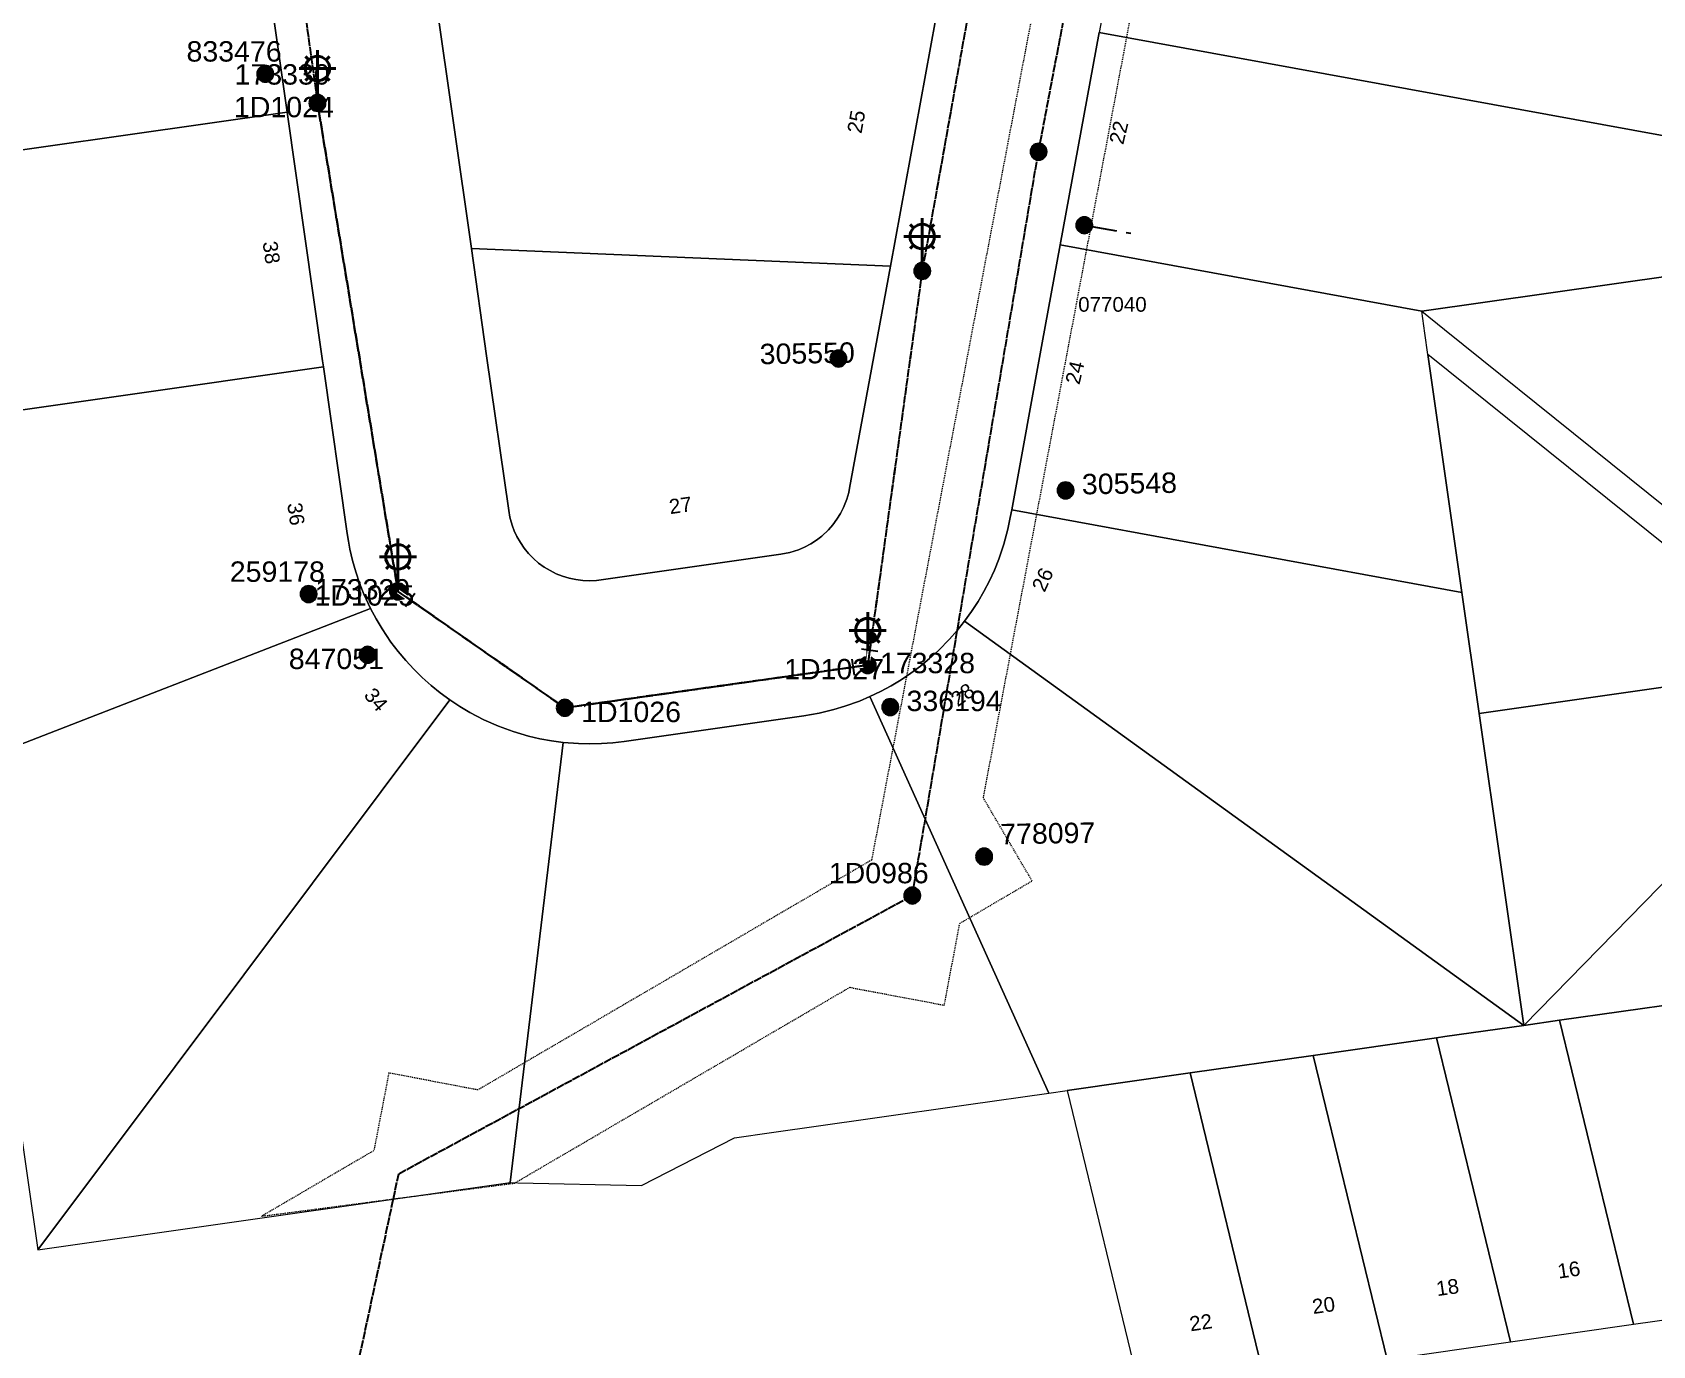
# Model space of a CAD drawing. Header units: metres. Extents: x 303026 to 304293, y 6173158 to 6174419.
# Drawn here: x 303304.7 to 303503.1, y 6173438.3 to 6173599.2 of the extents above; entities that cross this region are included whole.
import ezdxf
from ezdxf import colors
from ezdxf.entities.mleader import LeaderData, LeaderLine
from ezdxf.enums import TextEntityAlignment as Align
from ezdxf.math import Vec2, Vec3

# ---------------------------------------------------------------- set-up
doc = ezdxf.new("R2010")
doc.units = ezdxf.units.M
for name, pattern in [('Cable Exist OH', [1, 1, 0]), ('Cable Exist UG', [8.2, 4, -1.2, 1.8, -1.2]), ('HIDDEN', [0.375, 0.25, -0.125]), ('HIDDEN2', [0.1875, 0.125, -0.0625])]:
    doc.linetypes.add(name, pattern=pattern)
doc.layers.get('0').update_dxf_attribs({"color": 6})
for name, color, linetype, lineweight in [('Cadastre Buildings_SP_EXT', 9, 'Continuous', 5), ('Cadastre Land Parcels_SP_EXT', 9, 'Continuous', 5), ('Cadastre Other Property_SP_EXT', 9, 'HIDDEN', 5), ('Cadastre Roads_SP_EXT', 9, 'Continuous', 5)]:
    doc.layers.add(name, color=color, linetype=linetype, lineweight=lineweight)
for name, color, linetype in [('Equip_HV_EXT', 7, 'Continuous'), ('Equip_LV_EXT', 7, 'Continuous'), ('Equip_SP_SL_EXT', 7, 'Continuous'), ('Mains_HV_EXT', 7, 'Continuous'), ('Mains_LV_EXT', 7, 'Continuous'), ('Mains_SL_EXT', 7, 'Continuous'), ('Mains_TR_EXT', 7, 'Continuous'), ('Notes_SP_MISC', 7, 'Continuous'), ('SupportsOH_SP_TR_HV_LV_SL_EXT', 7, 'Continuous'), ('Trench_SP_EXT', 7, 'Continuous')]:
    doc.layers.add(name, color=color, linetype=linetype)
doc.styles.add('iecARIAL', font='arial.ttf', dxfattribs={"height": 2})
doc.styles.add('POLE_LABEL', font='arial.ttf')
doc.styles.get("Standard").update_dxf_attribs({"font": 'arial.ttf'})

# ---------------------------------------------------------------- blocks, each defined once
blk = doc.blocks.new('SL_LANTERN_EXT')
at = {"lineweight": 40}
for p, q in [((0, 1.97), (0, 6.47)), ((-2.25, 4.22), (2.25, 4.22)), ((-1.46, 5.68), (-1.06, 5.28)), ((1.46, 5.68), (1.06, 5.28)), ((-1.46, 2.76), (-1.06, 3.16)), ((0, 0), (0, 2.72)), ((1.46, 2.76), (1.06, 3.16))]:
    blk.add_line(p, q, dxfattribs=at)
blk.add_circle((0, 4.22), 1.5, dxfattribs=at)
at = {"style": 'iecARIAL', "flags": 8}
blk.add_attdef('ASSET_NUM', (1.5, 1.5), '', height=2.5, dxfattribs=at)
for tag, p, height, flags in [('OPERATING_VOLTAGE', (0.98, -1.65), 0.2, 9), ('ORIENTATION', (0.98, -1.85), 0.2, 9), ('OWNED_BY', (0.98, -2.05), 0.2, 9), ('CONSTRUCTED_VOLTAGE', (0.98, -0.65), 0.2, 9), ('CONTROL_TYPE', (0.98, -0.85), 0.2, 9), ('LANTERN_PURPOSE', (0.98, -1.05), 0.2, 9), ('LANTERN_TYPE', (0.98, -1.25), 0.2, 9), ('NO_PHASES', (0.98, -1.45), 0.2, 9), ('LNUMBER', (2.18, -3.25), 2.5, 8), ('STATE', (0.98, -2.25), 0.2, 9), ('USAGE', (0.98, -2.45), 0.2, 9), ('CEXIST', (0.98, -2.65), 0.2, 9), ('CNEW', (0.98, -2.85), 0.2, 9), ('CNUMBER', (0.98, -3.05), 0.2, 9), ('CREMOVE', (0.98, -3.25), 0.2, 9), ('CREPLACE', (0.98, -3.45), 0.2, 9), ('LKINGHEIGHT', (0.98, -3.65), 0.2, 9), ('LBRACKET', (0.98, -3.85), 0.2, 9), ('LBRACKETVOCAB', (0.98, -4.05), 0.2, 9), ('LCATEGORY', (0.98, -4.25), 0.2, 9), ('LCHARGE1', (0.98, -4.45), 0.2, 9), ('LCHARGE1PERCENT', (0.98, -4.65), 0.2, 9), ('LCHARGE2', (0.98, -4.85), 0.2, 9), ('LCHARGE2PERCENT', (0.98, -5.05), 0.2, 9), ('LCHARGE3', (0.98, -5.25), 0.2, 9), ('LCHARGE3PERCENT', (0.98, -5.45), 0.2, 9), ('LEXIST', (0.98, -5.65), 0.2, 9), ('LLAMP', (0.98, -5.85), 0.2, 9), ('LLAMPVOCAB', (0.98, -6.05), 0.2, 9), ('LMAST', (0.98, -6.25), 0.2, 9), ('LMASTVOCAB', (0.98, -6.45), 0.2, 9), ('LNEW', (0.98, -6.65), 0.2, 9), ('LANTNUMBER', (0.98, -6.85), 0.2, 9), ('LOUTREACH', (0.98, -7.25), 0.2, 9), ('LOUTREACHVOCAB', (0.98, -7.45), 0.2, 9), ('LRATECODE', (0.98, -7.65), 0.2, 9), ('LREMOVE', (0.98, -7.85), 0.2, 9), ('LREPLACE', (0.98, -8.05), 0.2, 9), ('STREETNAME', (0.98, -9.25), 0.2, 9), ('SUBURB', (0.98, -9.45), 0.2, 1), ('LTYPE', (0.98, -8.25), 0.2, 9), ('LTYPEVOCAB', (0.98, -8.45), 0.2, 9), ('LEGEND', (0.98, -8.65), 0.2, 9), ('LOCATION', (0.98, -8.85), 0.2, 9), ('NOTES', (0.98, -9.05), 0.2, 9)]:
    blk.add_attdef(tag, p, '', height=height, dxfattribs=dict(flags=flags))
blk = doc.blocks.new('POLE_EXT')
blk.add_hatch(color=256).paths.add_polyline_path([(-1, 0, 1), (1, 0, 1)])
blk.add_lwpolyline([(-1, 0, 1), (1, 0, 1)], format="xyb", close=True)
for tag, height, flags, p in [('pNumber', 2.5, 8, (-17.84, 2.07)), ('OWNED_BY', 0.2, 9, (1.35, -0.4)), ('SPECIAL_USE', 0.2, 9, (1.35, -0.8)), ('STATE', 0.2, 9, (1.35, -1)), ('cLV', 0.2, 9, (1.35, -1.4)), ('hDepth', 0.2, 9, (1.35, -1.6)), ('hDia', 0.2, 9, (1.35, -1.8)), ('cHV', 0.2, 9, (1.35, -2)), ('PARENT', 0.2, 9, (1.35, -0.6)), ('USAGE', 0.2, 9, (1.35, -1.2)), ('cLinedev', 0.2, 9, (1.35, -3.4)), ('pExisting', 0.2, 9, (1.35, -3.8)), ('LBRACKET', 0.2, 9, (1.35, -2.2)), ('LExisting', 0.2, 9, (1.35, -2.4)), ('LANTNUMBER', 0.2, 9, (1.35, -2.6)), ('LOther', 0.2, 9, (1.35, -2.8)), ('LRemove', 0.2, 9, (1.35, -3)), ('LEGEND', 0.2, 9, (1.35, -3.2)), ('LOCATION', 0.2, 9, (1.35, -3.6)), ('PFNUMBER', 0.2, 9, (1.35, -4)), ('pFooting', 0.2, 9, (1.35, -4.4)), ('pNew', 0.2, 9, (1.35, -4.6)), ('pRelocate', 0.2, 9, (1.35, -5)), ('pRemove', 0.2, 9, (1.35, -5.2)), ('pReplace', 0.2, 9, (1.35, -5.4)), ('pStay', 0.2, 9, (1.35, -5.6)), ('pType', 0.2, 9, (1.35, -5.8)), ('cspan', 0.2, 9, (1.35, -6)), ('NEWPFNUMBER', 0.2, 9, (1.35, -4.2)), ('STREETNAME', 0.2, 9, (1.35, -6.2)), ('SUBURB', 0.2, 9, (1.35, -6.4)), ('OPERATED_BY', 0.2, 9, (1.36, -7.01)), ('NOTES', 0.2, 9, (1.35, -6.6)), ('MAINTAINED_BY', 0.2, 9, (1.36, -6.81))]:
    blk.add_attdef(tag, text='', height=height, dxfattribs=dict(flags=flags)).set_placement(p, align=Align.MIDDLE_LEFT)
at = {"style": 'POLE_LABEL'}
for tag, height, flags, p in [('ASSET_NUM', 2.5, 8, (2, 2)), ('STRUCTURE_PLANT_NUMBER', 0.2, 9, (1.35, 0.03)), ('STREET_CODE', 0.2, 9, (1.35, -0.2))]:
    blk.add_attdef(tag, text='', height=height, dxfattribs=dict(at, flags=flags)).set_placement(p, align=Align.MIDDLE_LEFT)
at = {"flags": 1}
blk.add_attdef('Z', (1.35, -7.33), '', height=0.2, dxfattribs=at)
blk = doc.blocks.new('End Shackle_EXT')
at = {"flags": 9}
for tag, p in [('USAGE', (0, -1.4)), ('NOTES', (0, -1.6))]:
    blk.add_attdef(tag, text='', height=0.2, dxfattribs=at).set_placement(p, align=Align.MIDDLE_LEFT)
blk.add_wipeout([(0, 0.25), (1.81, 0.25), (1.82, -0.25), (0, -0.25)])
blk.add_line((1.81, -1), (1.81, 1))
at = {"flags": 1}
blk.add_attdef('Z', (0, 0), '', height=0.2, dxfattribs=at)
at = {"flags": 9}
for tag, p in [('CONNECTOR_TYPE', (0, 0)), ('CONSTRUCTED_VOLTAGE', (0, -0.2)), ('OPERATING_VOLTAGE', (0, -0.6)), ('ORIENTATION', (0, -0.8)), ('OWNED_BY', (0, -1)), ('STATE', (0, -1.2)), ('NO_PHASES', (0, -0.4))]:
    blk.add_attdef(tag, text='', height=0.2, dxfattribs=at).set_placement(p, align=Align.MIDDLE_LEFT)
blk = doc.blocks.new('CONNECTOR_NODE_EXT')
h = blk.add_hatch(color=256)
edge = h.paths.add_edge_path()
edge.add_arc((0, 0), 0.5, 0, 360)
blk.add_circle((0, 0), 0.5)
at = {"flags": 1}
blk.add_attdef('Z', (0, 0), '', height=0.2, dxfattribs=at)
at = {"flags": 9}
for tag, p in [('CONNECTOR_TYPE', (0, 0)), ('CONSTRUCTED_VOLTAGE', (0, -0.2)), ('OPERATING_VOLTAGE', (0, -0.6)), ('ORIENTATION', (0, -0.8)), ('SUBTYPE', (0, -1)), ('NO_PHASES', (0, -0.4)), ('USAGE', (0, -1.2)), ('NOTES', (0, -1.4))]:
    blk.add_attdef(tag, text='', height=0.2, dxfattribs=at).set_placement(p, align=Align.MIDDLE_LEFT)

msp = doc.modelspace()

# ---------------------------------------------------------------- linework, layer by layer
at = {"layer": 'Cadastre Buildings_SP_EXT', "linetype": 'Continuous'}
for points in [[(303335.87, 6173589.49), (303331.41, 6173620.73), (303282, 6173613.66), (303282.21, 6173612.18), (303284.4, 6173596.79), (303286.45, 6173582.43), (303335.87, 6173589.49)], [(303407.26, 6173517.85), (303405.97, 6173517.31), (303404.2, 6173516.67), (303402.86, 6173516.27), (303401.03, 6173515.83), (303399.19, 6173515.51), (303377.16, 6173512.37), (303375.77, 6173512.2), (303374.37, 6173512.11), (303372.97, 6173512.07), (303371.57, 6173512.1), (303369.7, 6173512.24), (303363.21, 6173458.31), (303364.15, 6173458.29), (303379.28, 6173457.96), (303390.68, 6173463.77), (303395.21, 6173464.42), (303407.28, 6173466.14), (303419.34, 6173467.86), (303429.17, 6173469.27), (303407.26, 6173517.85)], [(303327.09, 6173453.16), (303351.99, 6173456.71), (303363.21, 6173458.31), (303369.7, 6173512.24), (303368.26, 6173512.44), (303366.84, 6173512.7), (303365.42, 6173513.02), (303363.57, 6173513.57), (303361.75, 6173514.23), (303359.98, 6173515.01), (303358.26, 6173515.9), (303357.01, 6173516.64), (303355.8, 6173517.44), (303305.32, 6173450.05), (303327.09, 6173453.16)]]:
    msp.add_lwpolyline(points, close=True, dxfattribs=at)
at = {"layer": 'Cadastre Land Parcels_SP_EXT', "linetype": 'Continuous'}
for p, q in [((303439.87, 6173623.84), (303435.36, 6173599.25)), ((303435.36, 6173599.25), (303430.58, 6173573.2)), ((303435.36, 6173599.25), (303520.35, 6173583.66)), ((303520.35, 6173583.66), (303435.36, 6173599.25)), ((303430.58, 6173573.2), (303474.86, 6173565.07)), ((303474.86, 6173565.07), (303505.93, 6173569.5))]:
    msp.add_line(p, q, dxfattribs=at)
for points in [[(303415.3, 6173600.75), (303354.09, 6173603.31), (303358.44, 6173572.76), (303409.77, 6173570.62), (303415.3, 6173600.75)], [(303340.32, 6173558.26), (303340.21, 6173559), (303335.87, 6173589.49), (303286.45, 6173582.43), (303286.59, 6173581.4), (303288.66, 6173566.95), (303288.83, 6173565.71), (303289.86, 6173558.47), (303290.9, 6173551.19), (303340.32, 6173558.26)], [(303373.77, 6173532.1), (303374.33, 6173532.17), (303396.36, 6173535.31), (303397.45, 6173535.52), (303398.5, 6173535.86), (303399.27, 6173536.18), (303400.01, 6173536.57), (303400.71, 6173537.02), (303401.37, 6173537.53), (303402.18, 6173538.29), (303402.73, 6173538.91), (303403.22, 6173539.58), (303403.66, 6173540.29), (303404.04, 6173541.03), (303404.44, 6173542.06), (303404.67, 6173542.86), (303404.78, 6173543.41), (303407.94, 6173560.62), (303409.77, 6173570.62), (303358.44, 6173572.76), (303360.31, 6173559.63), (303363.02, 6173540.66), (303363.17, 6173539.83), (303363.3, 6173539.28), (303363.47, 6173538.75), (303363.7, 6173538.16), (303364.02, 6173537.46), (303364.44, 6173536.72), (303364.92, 6173536.03), (303365.45, 6173535.38), (303366.04, 6173534.77), (303366.68, 6173534.22), (303367.36, 6173533.72), (303368.08, 6173533.29), (303368.84, 6173532.91), (303369.62, 6173532.6), (303370.43, 6173532.36), (303371.25, 6173532.19), (303372.09, 6173532.09), (303372.93, 6173532.06), (303373.77, 6173532.1)], [(303475.61, 6173559.76), (303475.24, 6173562.41), (303474.86, 6173565.07), (303430.58, 6173573.2), (303428.38, 6173561.19), (303424.63, 6173540.73), (303479.78, 6173530.62), (303475.61, 6173559.76)], [(303514.57, 6173534.84), (303515.39, 6173535.86), (303516.06, 6173536.57), (303516.79, 6173537.23), (303517.56, 6173537.83), (303518.65, 6173538.55), (303519.8, 6173539.16), (303520.7, 6173539.55), (303521.63, 6173539.87), (303522.89, 6173540.19), (303523.86, 6173540.35), (303524.83, 6173540.44), (303525.81, 6173540.46), (303510.13, 6173563.37), (303505.93, 6173569.5), (303474.86, 6173565.07), (303477.65, 6173562.83), (303513.85, 6173533.75), (303514.57, 6173534.84)], [(303513.54, 6173520.31), (303513.1, 6173521.2), (303512.74, 6173522.12), (303512.43, 6173523.06), (303512.2, 6173524.02), (303512.04, 6173525), (303511.95, 6173525.98), (303511.93, 6173526.97), (303511.96, 6173527.63), (303512.02, 6173528.29), (303512.16, 6173529.27), (303512.38, 6173530.24), (303475.61, 6173559.76), (303479.78, 6173530.62), (303481.9, 6173515.79), (303513.54, 6173520.31)], [(303346.09, 6173528.67), (303345.28, 6173530.42), (303344.75, 6173531.77), (303344.29, 6173533.14), (303343.89, 6173534.53), (303343.56, 6173535.94), (303343.38, 6173536.89), (303343.23, 6173537.84), (303340.32, 6173558.26), (303290.9, 6173551.19), (303291.02, 6173550.32), (303293.22, 6173534.93), (303295.46, 6173519.24), (303296.84, 6173509.54), (303346.09, 6173528.67)], [(303481.9, 6173515.79), (303479.78, 6173530.62), (303424.63, 6173540.73), (303424.46, 6173539.8), (303424.17, 6173538.39), (303423.67, 6173536.52), (303423.05, 6173534.69), (303422.51, 6173533.35), (303421.9, 6173532.03), (303421.24, 6173530.75), (303420.51, 6173529.49), (303419.72, 6173528.28), (303418.87, 6173527.1), (303487.36, 6173477.57), (303481.9, 6173515.79)], [(303355.8, 6173517.44), (303354.63, 6173518.3), (303353.5, 6173519.21), (303352.41, 6173520.18), (303351.38, 6173521.2), (303350.4, 6173522.26), (303349.46, 6173523.38), (303348.59, 6173524.53), (303347.51, 6173526.14), (303346.77, 6173527.39), (303346.09, 6173528.67), (303296.84, 6173509.54), (303297.65, 6173503.84), (303299.89, 6173488.15), (303301.99, 6173473.37), (303303.45, 6173463.18), (303304.02, 6173459.18), (303305.32, 6173450.05), (303355.8, 6173517.44)], [(303431.41, 6173469.59), (303446.49, 6173471.74), (303461.58, 6173473.89), (303476.66, 6173476.04), (303477.69, 6173476.19), (303487.36, 6173477.57), (303418.87, 6173527.1), (303417.97, 6173525.97), (303417.01, 6173524.88), (303415.65, 6173523.5), (303414.58, 6173522.52), (303413.46, 6173521.6), (303412.29, 6173520.73), (303411.09, 6173519.92), (303409.85, 6173519.17), (303408.57, 6173518.48), (303407.26, 6173517.85), (303429.17, 6173469.27), (303431.41, 6173469.59)], [(303522.45, 6173513.41), (303521.52, 6173513.66), (303520.61, 6173513.99), (303519.72, 6173514.37), (303518.86, 6173514.82), (303517.77, 6173515.51), (303517, 6173516.1), (303516.27, 6173516.73), (303515.37, 6173517.66), (303514.56, 6173518.67), (303514.02, 6173519.47), (303513.54, 6173520.31), (303481.9, 6173515.79), (303487.36, 6173477.57), (303522.45, 6173513.41)], [(303536.23, 6173518.02), (303535.58, 6173517.29), (303534.89, 6173516.61), (303534.14, 6173515.98), (303533.35, 6173515.4), (303532.24, 6173514.72), (303531.37, 6173514.28), (303530.47, 6173513.9), (303529.23, 6173513.5), (303528.27, 6173513.28), (303527.31, 6173513.13), (303526.33, 6173513.05), (303525.36, 6173513.03), (303524.38, 6173513.09), (303523.41, 6173513.21), (303522.45, 6173513.41), (303487.36, 6173477.57), (303491.74, 6173478.19), (303506.83, 6173480.34), (303521.85, 6173482.49), (303528, 6173483.36), (303536.23, 6173518.02)], [(303515.9, 6173443.09), (303506.83, 6173480.34), (303491.74, 6173478.19), (303500.81, 6173440.94), (303515.9, 6173443.09)], [(303500.81, 6173440.94), (303491.74, 6173478.19), (303487.36, 6173477.57), (303477.69, 6173476.19), (303476.66, 6173476.04), (303485.72, 6173438.79), (303500.81, 6173440.94)], [(303485.72, 6173438.79), (303476.66, 6173476.04), (303461.58, 6173473.89), (303470.63, 6173436.64), (303485.72, 6173438.79)], [(303470.63, 6173436.64), (303461.58, 6173473.89), (303446.49, 6173471.74), (303455.54, 6173434.49), (303470.63, 6173436.64)], [(303455.54, 6173434.49), (303446.49, 6173471.74), (303431.41, 6173469.59), (303440.45, 6173432.33), (303455.54, 6173434.49)]]:
    msp.add_lwpolyline(points, close=True, dxfattribs=at)
at = {"layer": 'Cadastre Other Property_SP_EXT', "linetype": 'HIDDEN2'}
for p, q in [((303457.86, 6173763.18), (303407.47, 6173497.83)), ((303421.16, 6173505.44), (303467.15, 6173749.39)), ((303427.13, 6173495.27), (303421.16, 6173505.44)), ((303407.47, 6173497.83), (303359.23, 6173469.65)), ((303418.27, 6173490.07), (303427.13, 6173495.27)), ((303416.38, 6173480.04), (303418.27, 6173490.07)), ((303363.72, 6173458.23), (303404.79, 6173482.23)), ((303404.79, 6173482.23), (303416.38, 6173480.04)), ((303348.33, 6173471.74), (303346.5, 6173462.22)), ((303359.23, 6173469.65), (303348.33, 6173471.74)), ((303346.5, 6173462.22), (303332.74, 6173454.18)), ((303332.74, 6173454.18), (303362.71, 6173458.11)), ((303362.71, 6173458.11), (303363.72, 6173458.23)), ((303363.72, 6173458.23), (303363.72, 6173458.23))]:
    msp.add_line(p, q, dxfattribs=at)
at = {"layer": 'Cadastre Roads_SP_EXT', "linetype": 'Continuous'}
for p, q in [((303331.41, 6173620.73), (303335.87, 6173589.49)), ((303358.44, 6173572.76), (303354.09, 6173603.31)), ((303415.3, 6173600.75), (303409.77, 6173570.62)), ((303430.58, 6173573.2), (303435.36, 6173599.25)), ((303335.87, 6173589.49), (303340.21, 6173559)), ((303360.31, 6173559.63), (303358.44, 6173572.76)), ((303428.38, 6173561.19), (303430.58, 6173573.2)), ((303409.77, 6173570.62), (303407.94, 6173560.62)), ((303363.02, 6173540.66), (303360.31, 6173559.63)), ((303407.94, 6173560.62), (303404.78, 6173543.41)), ((303424.63, 6173540.73), (303428.38, 6173561.19)), ((303340.21, 6173559), (303340.32, 6173558.26)), ((303340.32, 6173558.26), (303343.23, 6173537.84)), ((303404.44, 6173542.06), (303404.04, 6173541.03)), ((303404.67, 6173542.86), (303404.44, 6173542.06)), ((303404.78, 6173543.41), (303404.67, 6173542.86)), ((303363.17, 6173539.83), (303363.02, 6173540.66)), ((303363.3, 6173539.28), (303363.17, 6173539.83)), ((303403.66, 6173540.29), (303403.22, 6173539.58)), ((303404.04, 6173541.03), (303403.66, 6173540.29)), ((303424.17, 6173538.39), (303424.46, 6173539.8)), ((303424.46, 6173539.8), (303424.63, 6173540.73)), ((303343.23, 6173537.84), (303343.38, 6173536.89)), ((303363.47, 6173538.75), (303363.3, 6173539.28)), ((303363.7, 6173538.16), (303363.47, 6173538.75)), ((303364.02, 6173537.46), (303363.7, 6173538.16)), ((303402.18, 6173538.29), (303401.37, 6173537.53)), ((303402.73, 6173538.91), (303402.18, 6173538.29)), ((303403.22, 6173539.58), (303402.73, 6173538.91)), ((303423.67, 6173536.52), (303424.17, 6173538.39)), ((303343.38, 6173536.89), (303343.56, 6173535.94)), ((303343.56, 6173535.94), (303343.89, 6173534.53)), ((303364.44, 6173536.72), (303364.02, 6173537.46)), ((303364.92, 6173536.03), (303364.44, 6173536.72)), ((303365.45, 6173535.38), (303364.92, 6173536.03)), ((303398.5, 6173535.86), (303397.45, 6173535.52)), ((303399.27, 6173536.18), (303398.5, 6173535.86)), ((303400.01, 6173536.57), (303399.27, 6173536.18)), ((303400.71, 6173537.02), (303400.01, 6173536.57)), ((303401.37, 6173537.53), (303400.71, 6173537.02)), ((303423.05, 6173534.69), (303423.67, 6173536.52)), ((303343.89, 6173534.53), (303344.29, 6173533.14)), ((303366.04, 6173534.77), (303365.45, 6173535.38)), ((303366.68, 6173534.22), (303366.04, 6173534.77)), ((303367.36, 6173533.72), (303366.68, 6173534.22)), ((303368.08, 6173533.29), (303367.36, 6173533.72)), ((303396.36, 6173535.31), (303374.33, 6173532.17)), ((303397.45, 6173535.52), (303396.36, 6173535.31)), ((303422.51, 6173533.35), (303423.05, 6173534.69)), ((303344.29, 6173533.14), (303344.75, 6173531.77)), ((303344.75, 6173531.77), (303345.28, 6173530.42)), ((303368.84, 6173532.91), (303368.08, 6173533.29)), ((303369.62, 6173532.6), (303368.84, 6173532.91)), ((303370.43, 6173532.36), (303369.62, 6173532.6)), ((303371.25, 6173532.19), (303370.43, 6173532.36)), ((303372.09, 6173532.09), (303371.25, 6173532.19)), ((303372.93, 6173532.06), (303372.09, 6173532.09)), ((303372.09, 6173532.09), (303372.09, 6173532.09)), ((303373.77, 6173532.1), (303372.93, 6173532.06)), ((303374.33, 6173532.17), (303373.77, 6173532.1)), ((303421.24, 6173530.75), (303421.9, 6173532.03)), ((303421.9, 6173532.03), (303422.51, 6173533.35)), ((303345.28, 6173530.42), (303346.09, 6173528.67)), ((303420.51, 6173529.49), (303421.24, 6173530.75)), ((303346.09, 6173528.67), (303346.77, 6173527.39)), ((303418.87, 6173527.1), (303419.72, 6173528.28)), ((303419.72, 6173528.28), (303420.51, 6173529.49)), ((303346.77, 6173527.39), (303347.51, 6173526.14)), ((303347.51, 6173526.14), (303348.59, 6173524.53)), ((303417.01, 6173524.88), (303417.97, 6173525.97)), ((303417.97, 6173525.97), (303418.87, 6173527.1)), ((303348.59, 6173524.53), (303349.46, 6173523.38)), ((303415.65, 6173523.5), (303417.01, 6173524.88)), ((303349.46, 6173523.38), (303350.4, 6173522.26)), ((303350.4, 6173522.26), (303351.38, 6173521.2)), ((303413.46, 6173521.6), (303414.58, 6173522.52)), ((303414.58, 6173522.52), (303415.65, 6173523.5)), ((303351.38, 6173521.2), (303352.41, 6173520.18)), ((303352.41, 6173520.18), (303353.5, 6173519.21)), ((303409.85, 6173519.17), (303411.09, 6173519.92)), ((303411.09, 6173519.92), (303412.29, 6173520.73)), ((303412.29, 6173520.73), (303413.46, 6173521.6)), ((303353.5, 6173519.21), (303354.63, 6173518.3)), ((303354.63, 6173518.3), (303355.8, 6173517.44)), ((303405.97, 6173517.31), (303407.26, 6173517.85)), ((303407.26, 6173517.85), (303408.57, 6173518.48)), ((303408.57, 6173518.48), (303409.85, 6173519.17)), ((303355.8, 6173517.44), (303357.01, 6173516.64)), ((303357.01, 6173516.64), (303358.26, 6173515.9)), ((303358.26, 6173515.9), (303359.98, 6173515.01)), ((303401.03, 6173515.83), (303402.86, 6173516.27)), ((303402.86, 6173516.27), (303404.2, 6173516.67)), ((303404.2, 6173516.67), (303405.97, 6173517.31)), ((303359.98, 6173515.01), (303361.75, 6173514.23)), ((303361.75, 6173514.23), (303363.57, 6173513.57)), ((303377.16, 6173512.37), (303399.19, 6173515.51)), ((303399.19, 6173515.51), (303401.03, 6173515.83)), ((303363.57, 6173513.57), (303365.42, 6173513.02)), ((303365.42, 6173513.02), (303366.84, 6173512.7)), ((303366.84, 6173512.7), (303368.26, 6173512.44)), ((303368.26, 6173512.44), (303369.7, 6173512.24)), ((303369.7, 6173512.24), (303371.57, 6173512.1)), ((303371.57, 6173512.1), (303372.97, 6173512.07)), ((303372.97, 6173512.07), (303374.37, 6173512.11)), ((303374.37, 6173512.11), (303375.77, 6173512.2)), ((303375.77, 6173512.2), (303377.16, 6173512.37))]:
    msp.add_line(p, q, dxfattribs=at)
at = {"layer": 'Mains_LV_EXT', "linetype": 'Cable Exist OH'}
for points in [[(303330.97, 6173653.02), (303339.59, 6173590.6)], [(303424.12, 6173628.52), (303413.67, 6173570.01)], [(303413.67, 6173570.01), (303407.47, 6173525.22)]]:
    msp.add_lwpolyline(points, dxfattribs=at)
at = {"layer": 'Mains_SL_EXT', "linetype": 'Cable Exist OH'}
for points in [[(303330.97, 6173653.02), (303339.59, 6173590.6)], [(303424.12, 6173628.52), (303413.67, 6173570.01)]]:
    msp.add_lwpolyline(points, dxfattribs=at)
at = {"layer": 'Mains_TR_EXT', "linetype": 'Cable Exist OH'}
for p, q in [((303427.92, 6173584.63), (303444.88, 6173673.69)), ((303412.46, 6173493.48), (303427.92, 6173584.63)), ((303349.55, 6173459.39), (303412.46, 6173493.48)), ((303337.16, 6173401.45), (303349.55, 6173459.39))]:
    msp.add_line(p, q, dxfattribs=at)
at = {"layer": 'Trench_SP_EXT', "linetype": 'Cable Exist UG'}
msp.add_lwpolyline([(303433.53, 6173575.62), (303439.24, 6173574.63)], dxfattribs=at)

# ---------------------------------------------------------------- block references
at = {"layer": 'Equip_LV_EXT'}
msp.add_blockref('CONNECTOR_NODE_EXT', (303407.47, 6173525.22), dxfattribs=at)
at = {"layer": 'Equip_SP_SL_EXT'}
ref = msp.add_blockref('SL_LANTERN_EXT', (303339.59, 6173590.6), dxfattribs=at)
ref.add_attrib('ASSET_NUM', '173330', dxfattribs={"layer": '0', "height": 2.5, "style": 'iecARIAL'}).set_placement((303341.09, 6173592.1), align=Align.BOTTOM_RIGHT)
msp.add_blockref('SL_LANTERN_EXT', (303413.67, 6173570.01), dxfattribs=at)
ref = msp.add_blockref('SL_LANTERN_EXT', (303349.45, 6173530.75), dxfattribs=at)
ref.add_attrib('ASSET_NUM', '173329', dxfattribs={"layer": '0', "height": 2.5, "style": 'iecARIAL'}).set_placement((303350.95, 6173532.25), align=Align.TOP_RIGHT)
ref = msp.add_blockref('SL_LANTERN_EXT', (303406.99, 6173521.72), dxfattribs=at)
ref.add_attrib('ASSET_NUM', '173328', dxfattribs={"layer": '0', "height": 2.5, "style": 'iecARIAL'}).set_placement((303408.49, 6173523.22), align=Align.TOP_LEFT)
at = {"layer": 'SupportsOH_SP_TR_HV_LV_SL_EXT'}
ref = msp.add_blockref('POLE_EXT', (303333.2, 6173594.17), dxfattribs=at)
ref.add_attrib('ASSET_NUM', '833476', dxfattribs={"layer": '0', "height": 2.5, "style": 'POLE_LABEL'}).set_placement((303335.2, 6173594.92), align=Align.BOTTOM_RIGHT)
ref = msp.add_blockref('POLE_EXT', (303339.59, 6173590.6), dxfattribs=at)
ref.add_attrib('ASSET_NUM', '1D1024', dxfattribs={"layer": '0', "height": 2.5, "style": 'POLE_LABEL'}).set_placement((303341.59, 6173591.35), align=Align.TOP_RIGHT)
for p in [(303427.92, 6173584.63), (303433.53, 6173575.62), (303413.67, 6173570.01)]:
    msp.add_blockref('POLE_EXT', p, dxfattribs=at)
ref = msp.add_blockref('POLE_EXT', (303403.41, 6173559.28), dxfattribs=at)
ref.add_attrib('ASSET_NUM', '305550', dxfattribs={"layer": '0', "height": 2.5, "rotation": 1, "style": 'POLE_LABEL'}).set_placement((303405.41, 6173560.03), align=Align.MIDDLE_RIGHT)
ref = msp.add_blockref('POLE_EXT', (303431.23, 6173543.13), dxfattribs=at)
ref.add_attrib('ASSET_NUM', '305548', dxfattribs={"layer": '0', "height": 2.5, "rotation": 1, "style": 'POLE_LABEL'}).set_placement((303433.23, 6173543.88), align=Align.MIDDLE_LEFT)
ref = msp.add_blockref('POLE_EXT', (303338.5, 6173530.42), dxfattribs=at)
ref.add_attrib('ASSET_NUM', '259178', dxfattribs={"layer": '0', "height": 2.5, "style": 'POLE_LABEL'}).set_placement((303340.5, 6173531.17), align=Align.BOTTOM_RIGHT)
ref = msp.add_blockref('POLE_EXT', (303349.45, 6173530.75), dxfattribs=at)
ref.add_attrib('ASSET_NUM', '1D1025', dxfattribs={"layer": '0', "height": 2.5, "style": 'POLE_LABEL'}).set_placement((303351.45, 6173531.5), align=Align.TOP_RIGHT)
ref = msp.add_blockref('POLE_EXT', (303345.73, 6173522.98), dxfattribs=at)
ref.add_attrib('ASSET_NUM', '847051', dxfattribs={"layer": '0', "height": 2.5, "style": 'POLE_LABEL'}).set_placement((303347.73, 6173523.73), align=Align.TOP_RIGHT)
ref = msp.add_blockref('POLE_EXT', (303406.99, 6173521.72), dxfattribs=at)
ref.add_attrib('ASSET_NUM', '1D1027', dxfattribs={"layer": '0', "height": 2.5, "style": 'POLE_LABEL'}).set_placement((303408.99, 6173522.47), align=Align.TOP_RIGHT)
ref = msp.add_blockref('POLE_EXT', (303409.75, 6173516.58), dxfattribs=at)
ref.add_attrib('ASSET_NUM', '336194', dxfattribs={"layer": '0', "height": 2.5, "style": 'POLE_LABEL'}).set_placement((303411.75, 6173517.33), align=Align.MIDDLE_LEFT)
ref = msp.add_blockref('POLE_EXT', (303369.89, 6173516.48), dxfattribs=at)
ref.add_attrib('ASSET_NUM', '1D1026', dxfattribs={"layer": '0', "height": 2.5, "style": 'POLE_LABEL'}).set_placement((303371.89, 6173517.23), align=Align.TOP_LEFT)
ref = msp.add_blockref('POLE_EXT', (303421.26, 6173498.25), dxfattribs=at)
ref.add_attrib('ASSET_NUM', '778097', dxfattribs={"layer": '0', "height": 2.5, "rotation": 1, "style": 'POLE_LABEL'}).set_placement((303423.26, 6173499), align=Align.BOTTOM_LEFT)
ref = msp.add_blockref('POLE_EXT', (303412.46, 6173493.48), dxfattribs=at)
ref.add_attrib('ASSET_NUM', '1D0986', dxfattribs={"layer": '0', "height": 2.5, "style": 'POLE_LABEL'}).set_placement((303414.46, 6173494.23), align=Align.BOTTOM_RIGHT)

# ---------------------------------------------------------------- texts
at = {"layer": 'Cadastre Land Parcels_SP_EXT'}
for s, rotation, p in [('25', 79.9, (303406.23, 6173586.77)), ('22', 76.4308, (303438.29, 6173585.41)), ('38', 278.2, (303332.86, 6173573.53)), ('24', 76.4425, (303432.92, 6173555.99)), ('27', 8.0622, (303382.8, 6173540.21)), ('36', 278.0908, (303335.88, 6173541.49)), ('26', 65.5905, (303428.66, 6173530.55)), ('34', 310.4192, (303345.17, 6173517.97)), ('28', 36.3016, (303418.02, 6173516.54)), ('16', 8.2211, (303491.63, 6173446.53)), ('18', 8.3156, (303476.77, 6173444.38)), ('20', 8.062, (303461.58, 6173442.19)), ('22', 8.2794, (303446.55, 6173440.07))]:
    msp.add_text(s, height=1.8, rotation=rotation, dxfattribs=at).set_placement(p)
at = {"layer": 'Cadastre Other Property_SP_EXT'}
msp.add_text('077040', height=1.8, dxfattribs=at).set_placement((303432.78, 6173565.02))

# ---------------------------------------------------------------- next in the draw order: block references
at = {"layer": 'Mains_LV_EXT', "rotation": 188.0127014299361}
msp.add_blockref('End Shackle_EXT', (303406.99, 6173521.72), dxfattribs=at)
at = {"layer": 'Mains_SL_EXT', "rotation": 325.0802286230423}
msp.add_blockref('End Shackle_EXT', (303349.45, 6173530.75), dxfattribs=at)

# ---------------------------------------------------------------- next in the draw order: leaders
at = {"layer": 'Notes_SP_MISC', "color": 7, "linetype": 'Continuous'}
ml = msp.add_multileader_mtext('Standard', dxfattribs=at)
ml.set_content('{\\H0.875x;REPLACE SUB 42345 WITH NEW PAD SUB \\PHV SWG SIEMENS RT\\PTX - 315kVA 3ɸ 11kV FR3\\PLV SWG CAT 2 FIF\\PSIZE 14 STEEL CUBICLE\\PCONCRETE PLINTH\\PREPLACE EARTH GRID}\\P{\\H0.75x;REFER TO NOTE 17 AND EARTHING DETAIL}', color=7)
ml.set_leader_properties()
ml.build(insert=Vec2(0, 0))
ml.multileader.update_dxf_attribs({"has_text_frame": 1, "dogleg_length": 4})
ctx = ml.context
ctx.base_point, ctx.plane_origin = Vec3(303478.53, 6173736.67), Vec3(303744.35, 6173650.24)
ctx.text_align_type = 1
notes = []
notes.append((ctx, [(1, (1, 1, 0), (303584.52, 6173736.67), (-1, 0), 4, [(0, [(303612.68, 6173713.09)], 0, [])])]))
ctx.mtext.insert, ctx.mtext.alignment, ctx.mtext.flow_direction = Vec3(303529.53, 6173738.7), 2, 5
ctx.mtext.has_bg_fill, ctx.mtext.bg_color, ctx.mtext.bg_scale_factor, ctx.mtext.bg_transparency, ctx.mtext.use_window_bg_color = 1, -1027028792, 1.5, 0, 1
for ctx, leaders in notes:
    for number, flags, end, landing, length, lines in leaders:
        leader = LeaderData()
        leader.index, (leader.has_last_leader_line, leader.has_dogleg_vector, leader.attachment_direction) = number, flags
        leader.last_leader_point, leader.dogleg_vector, leader.dogleg_length = Vec3(end), Vec3(landing), length
        for number, points, colour, breaks in lines:
            line = LeaderLine()
            line.index, line.vertices, line.color, line.breaks = number, Vec3.list(points), colors.encode_raw_color(colour), breaks
            leader.lines.append(line)
        ctx.leaders.append(leader)

# ---------------------------------------------------------------- next in the draw order: linework, layer by layer
at = {"layer": 'Mains_LV_EXT', "linetype": 'Cable Exist OH'}
for points in [[(303339.59, 6173590.6), (303349.45, 6173530.75)], [(303349.45, 6173530.75), (303369.89, 6173516.48)]]:
    msp.add_lwpolyline(points, dxfattribs=at)
at = {"layer": 'Mains_SL_EXT', "linetype": 'Cable Exist OH'}
msp.add_lwpolyline([(303349.45, 6173530.75), (303339.59, 6173590.6)], dxfattribs=at)

# ---------------------------------------------------------------- next in the draw order: block references
at = {"layer": 'Mains_LV_EXT', "rotation": 82.15353780160207}
msp.add_blockref('End Shackle_EXT', (303406.99, 6173521.72), dxfattribs=at)

# ---------------------------------------------------------------- next in the draw order: linework, layer by layer
at = {"layer": 'Mains_HV_EXT', "linetype": 'Cable Exist OH'}
for points in [[(303445.88, 6173744.98), (303434.72, 6173683.9), (303424.12, 6173628.52), (303413.67, 6173570.01), (303406.99, 6173521.72)], [(303324.26, 6173712.11), (303330.97, 6173653.02), (303339.59, 6173590.6), (303349.45, 6173530.75), (303369.89, 6173516.48), (303406.99, 6173521.72)]]:
    msp.add_lwpolyline(points, dxfattribs=at)
at = {"layer": 'Mains_LV_EXT', "linetype": 'Cable Exist OH'}
for points in [[(303407.47, 6173525.22), (303406.99, 6173521.72)], [(303369.89, 6173516.48), (303406.99, 6173521.72)]]:
    msp.add_lwpolyline(points, dxfattribs=at)
at = {"layer": 'Mains_SL_EXT', "linetype": 'Cable Exist OH'}
for points in [[(303413.67, 6173570.01), (303406.99, 6173521.72)], [(303406.99, 6173521.72), (303369.89, 6173516.48), (303349.45, 6173530.75)]]:
    msp.add_lwpolyline(points, dxfattribs=at)

# ---------------------------------------------------------------- next in the draw order: block references
at = {"layer": 'Equip_HV_EXT'}
msp.add_blockref('CONNECTOR_NODE_EXT', (303406.99, 6173521.72), dxfattribs=at)

doc.saveas('drawing.dxf')
